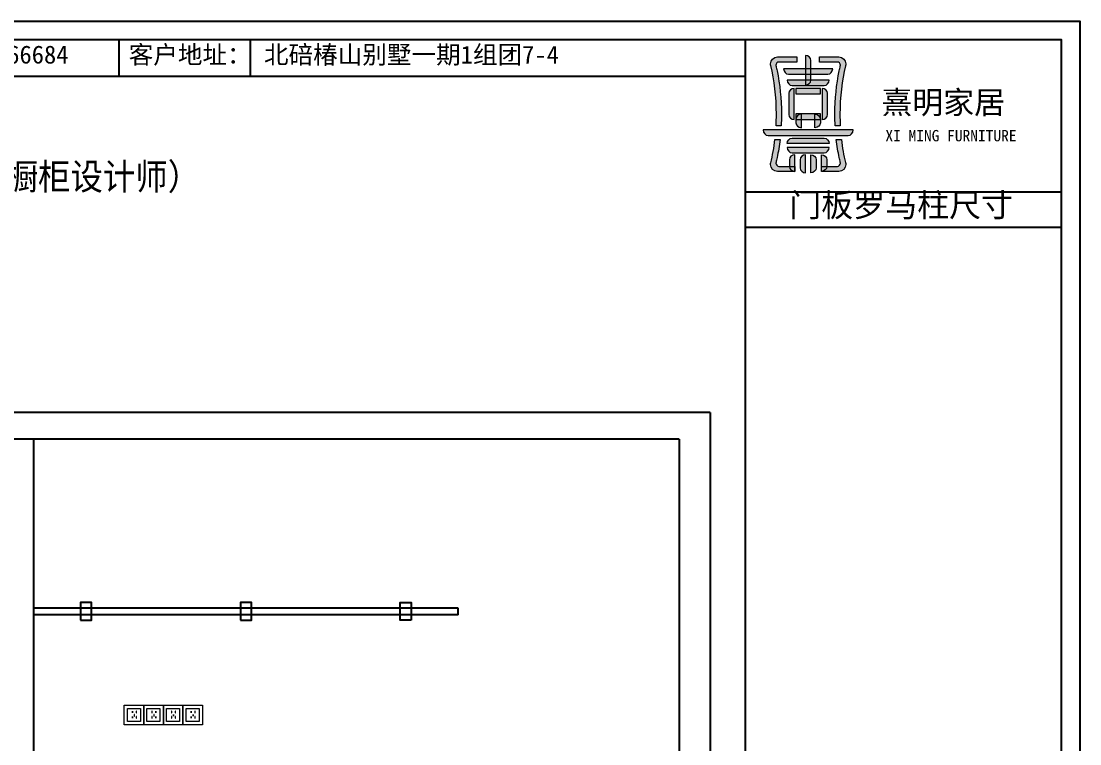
# Model space of a CAD drawing. Header units: millimetres. Extents: x -497855 to 324262, y -590254 to -173602.
# Drawn here: x -474906 to -470094, y -580309 to -577022 of the extents above; entities that cross this region are included whole.
import ezdxf

# ---------------------------------------------------------------- set-up
doc = ezdxf.new("R2010")
doc.units = ezdxf.units.MM
doc.linetypes.add('DASH', pattern=[0.35, 0.25, -0.1])
for name, color, linetype in [('_U+56FE_U+5C42 1', 7, 'Continuous'), ('C', 145, 'Continuous'), ('水电图层', 4, 'Continuous')]:
    doc.layers.add(name, color=color, linetype=linetype)
doc.styles.get("Standard").update_dxf_attribs({"font": 'txt', "bigfont": 'gbcbig.shx'})
doc.styles.add('宋体', font='', dxfattribs={"width": 0.9})
doc.styles.get('宋体').set_extended_font_data('SimSun')

# ---------------------------------------------------------------- blocks, each defined once
blk = doc.blocks.new('block 6')
at = {"layer": '_U+56FE_U+5C42 1'}
h = blk.add_hatch(color=12, dxfattribs=at)
h.dxf.hatch_style = 2
edge = h.paths.add_edge_path()
edge.add_spline(control_points=[(-140.58, 48.536), (-140.58, 48.536), (-140.58, 48.536), (-140.58, 48.536), (-140.58, 48.536), (-140.58, 48.768), (-140.75, 48.957), (-140.958, 48.957), (-140.958, 48.957), (-143.396, 48.957), (-143.396, 48.957), (-143.605, 48.957), (-143.774, 48.768), (-143.774, 48.536), (-143.774, 48.536), (-143.774, 48.536), (-143.774, 48.536), (-143.774, 48.536), (-140.58, 48.536), (-140.58, 48.536), (-140.58, 48.536)], knot_values=[0, 0, 0, 0, 0.0001, 0.0002, 1, 1, 1, 2, 2, 2, 3, 3, 3, 4, 4, 4, 5, 5, 5, 6, 6, 6, 6], degree=3, periodic=0)
h = blk.add_hatch(color=12, dxfattribs=at)
h.dxf.hatch_style = 2
edge = h.paths.add_edge_path()
edge.add_spline(control_points=[(-140.58, 48.246), (-140.58, 48.246), (-140.58, 48.246), (-140.58, 48.246), (-140.58, 48.246), (-140.58, 48.014), (-140.75, 47.825), (-140.958, 47.825), (-140.958, 47.825), (-143.396, 47.825), (-143.396, 47.825), (-143.605, 47.825), (-143.774, 48.014), (-143.774, 48.246), (-143.774, 48.246), (-143.774, 48.246), (-143.774, 48.246), (-143.774, 48.246), (-140.58, 48.246), (-140.58, 48.246), (-140.58, 48.246)], knot_values=[0, 0, 0, 0, 0.0001, 0.0002, 1, 1, 1, 2, 2, 2, 3, 3, 3, 4, 4, 4, 5, 5, 5, 6, 6, 6, 6], degree=3, periodic=0)
at = {"layer": '_U+56FE_U+5C42 1', "lineweight": 0}
for points in [[(-140.58, 48.536), (-140.58, 48.536), (-140.58, 48.536), (-140.58, 48.536), (-140.58, 48.768), (-140.75, 48.957), (-140.958, 48.957), (-140.958, 48.957), (-143.396, 48.957), (-143.396, 48.957), (-143.605, 48.957), (-143.774, 48.768), (-143.774, 48.536), (-143.774, 48.536), (-143.774, 48.536), (-143.774, 48.536), (-143.774, 48.536), (-140.58, 48.536), (-140.58, 48.536)], [(-140.58, 48.246), (-140.58, 48.246), (-140.58, 48.246), (-140.58, 48.246), (-140.58, 48.014), (-140.75, 47.825), (-140.958, 47.825), (-140.958, 47.825), (-143.396, 47.825), (-143.396, 47.825), (-143.605, 47.825), (-143.774, 48.014), (-143.774, 48.246), (-143.774, 48.246), (-143.774, 48.246), (-143.774, 48.246), (-143.774, 48.246), (-140.58, 48.246), (-140.58, 48.246)]]:
    blk.add_open_spline(points, degree=3, knots=[0, 0, 0, 0, 1, 1, 1, 2, 2, 2, 3, 3, 3, 4, 4, 4, 5, 5, 5, 6, 6, 6, 6], dxfattribs=at)
blk = doc.blocks.new('block 7')
at = {"layer": '_U+56FE_U+5C42 1'}
h = blk.add_hatch(color=12, dxfattribs=at)
h.dxf.hatch_style = 2
edge = h.paths.add_edge_path()
edge.add_spline(control_points=[(-143.188, 46.417), (-143.188, 46.417), (-143.188, 46.417), (-143.188, 46.417), (-143.188, 46.417), (-143.421, 46.417), (-143.609, 46.586), (-143.609, 46.795), (-143.609, 46.795), (-143.609, 47.304), (-143.609, 47.304), (-143.609, 47.513), (-143.421, 47.682), (-143.188, 47.682), (-143.188, 47.682), (-143.188, 47.682), (-143.188, 47.682), (-143.188, 47.682), (-143.188, 46.417), (-143.188, 46.417), (-143.188, 46.417)], knot_values=[0, 0, 0, 0, 0.0001, 0.0002, 1, 1, 1, 2, 2, 2, 3, 3, 3, 4, 4, 4, 5, 5, 5, 6, 6, 6, 6], degree=3, periodic=0)
h = blk.add_hatch(color=12, dxfattribs=at)
h.dxf.hatch_style = 2
edge = h.paths.add_edge_path()
edge.add_spline(control_points=[(-142.374, 46.31), (-142.374, 46.31), (-142.374, 46.31), (-142.374, 46.31), (-142.374, 46.31), (-142.606, 46.31), (-142.795, 46.479), (-142.795, 46.688), (-142.795, 46.688), (-142.795, 47.304), (-142.795, 47.304), (-142.795, 47.513), (-142.606, 47.682), (-142.374, 47.682), (-142.374, 47.682), (-142.374, 47.682), (-142.374, 47.682), (-142.374, 47.682), (-142.374, 46.31), (-142.374, 46.31), (-142.374, 46.31)], knot_values=[0, 0, 0, 0, 0.0001, 0.0002, 1, 1, 1, 2, 2, 2, 3, 3, 3, 4, 4, 4, 5, 5, 5, 6, 6, 6, 6], degree=3, periodic=0)
h = blk.add_hatch(color=12, dxfattribs=at)
h.dxf.hatch_style = 2
edge = h.paths.add_edge_path()
edge.add_spline(control_points=[(-141.98, 46.31), (-141.98, 46.31), (-141.98, 46.31), (-141.98, 46.31), (-141.98, 46.31), (-141.748, 46.31), (-141.559, 46.479), (-141.559, 46.688), (-141.559, 46.688), (-141.559, 47.304), (-141.559, 47.304), (-141.559, 47.513), (-141.748, 47.682), (-141.98, 47.682), (-141.98, 47.682), (-141.98, 47.682), (-141.98, 47.682), (-141.98, 47.682), (-141.98, 46.31), (-141.98, 46.31), (-141.98, 46.31)], knot_values=[0, 0, 0, 0, 0.0001, 0.0002, 1, 1, 1, 2, 2, 2, 3, 3, 3, 4, 4, 4, 5, 5, 5, 6, 6, 6, 6], degree=3, periodic=0)
h = blk.add_hatch(color=12, dxfattribs=at)
h.dxf.hatch_style = 2
edge = h.paths.add_edge_path()
edge.add_spline(control_points=[(-141.166, 46.417), (-141.166, 46.417), (-141.166, 46.417), (-141.166, 46.417), (-141.166, 46.417), (-140.934, 46.417), (-140.745, 46.586), (-140.745, 46.795), (-140.745, 46.795), (-140.745, 47.304), (-140.745, 47.304), (-140.745, 47.513), (-140.934, 47.682), (-141.166, 47.682), (-141.166, 47.682), (-141.166, 47.682), (-141.166, 47.682), (-141.166, 47.682), (-141.166, 46.417), (-141.166, 46.417), (-141.166, 46.417)], knot_values=[0, 0, 0, 0, 0.0001, 0.0002, 1, 1, 1, 2, 2, 2, 3, 3, 3, 4, 4, 4, 5, 5, 5, 6, 6, 6, 6], degree=3, periodic=0)
at = {"layer": '_U+56FE_U+5C42 1', "lineweight": 0}
for points in [[(-143.188, 46.417), (-143.188, 46.417), (-143.188, 46.417), (-143.188, 46.417), (-143.421, 46.417), (-143.609, 46.586), (-143.609, 46.795), (-143.609, 46.795), (-143.609, 47.304), (-143.609, 47.304), (-143.609, 47.513), (-143.421, 47.682), (-143.188, 47.682), (-143.188, 47.682), (-143.188, 47.682), (-143.188, 47.682), (-143.188, 47.682), (-143.188, 46.417), (-143.188, 46.417)], [(-142.374, 46.31), (-142.374, 46.31), (-142.374, 46.31), (-142.374, 46.31), (-142.606, 46.31), (-142.795, 46.479), (-142.795, 46.688), (-142.795, 46.688), (-142.795, 47.304), (-142.795, 47.304), (-142.795, 47.513), (-142.606, 47.682), (-142.374, 47.682), (-142.374, 47.682), (-142.374, 47.682), (-142.374, 47.682), (-142.374, 47.682), (-142.374, 46.31), (-142.374, 46.31)], [(-141.98, 46.31), (-141.98, 46.31), (-141.98, 46.31), (-141.98, 46.31), (-141.748, 46.31), (-141.559, 46.479), (-141.559, 46.688), (-141.559, 46.688), (-141.559, 47.304), (-141.559, 47.304), (-141.559, 47.513), (-141.748, 47.682), (-141.98, 47.682), (-141.98, 47.682), (-141.98, 47.682), (-141.98, 47.682), (-141.98, 47.682), (-141.98, 46.31), (-141.98, 46.31)], [(-141.166, 46.417), (-141.166, 46.417), (-141.166, 46.417), (-141.166, 46.417), (-140.934, 46.417), (-140.745, 46.586), (-140.745, 46.795), (-140.745, 46.795), (-140.745, 47.304), (-140.745, 47.304), (-140.745, 47.513), (-140.934, 47.682), (-141.166, 47.682), (-141.166, 47.682), (-141.166, 47.682), (-141.166, 47.682), (-141.166, 47.682), (-141.166, 46.417), (-141.166, 46.417)]]:
    blk.add_open_spline(points, degree=3, knots=[0, 0, 0, 0, 1, 1, 1, 2, 2, 2, 3, 3, 3, 4, 4, 4, 5, 5, 5, 6, 6, 6, 6], dxfattribs=at)
blk = doc.blocks.new('block 8')
at = {"layer": '_U+56FE_U+5C42 1'}
h = blk.add_hatch(color=12, dxfattribs=at)
h.dxf.hatch_style = 2
edge = h.paths.add_edge_path()
edge.add_spline(control_points=[(-143.236, 50.375), (-143.236, 50.375), (-143.236, 50.375), (-143.236, 50.375), (-143.236, 50.375), (-143.469, 50.375), (-143.657, 50.544), (-143.657, 50.753), (-143.657, 50.753), (-143.657, 52.376), (-143.657, 52.376), (-143.657, 52.585), (-143.469, 52.754), (-143.236, 52.754), (-143.236, 52.754), (-143.236, 52.754), (-143.236, 52.754), (-143.236, 52.754), (-143.236, 50.375), (-143.236, 50.375), (-143.236, 50.375)], knot_values=[0, 0, 0, 0, 0.0001, 0.0002, 1, 1, 1, 2, 2, 2, 3, 3, 3, 4, 4, 4, 5, 5, 5, 6, 6, 6, 6], degree=3, periodic=0)
h = blk.add_hatch(color=12, dxfattribs=at)
h.dxf.hatch_style = 2
edge = h.paths.add_edge_path()
edge.add_spline(control_points=[(-141.118, 52.754), (-141.118, 52.754), (-141.118, 52.754), (-141.118, 52.754), (-141.118, 52.754), (-140.885, 52.754), (-140.697, 52.585), (-140.697, 52.376), (-140.697, 52.376), (-140.697, 50.753), (-140.697, 50.753), (-140.697, 50.544), (-140.885, 50.375), (-141.118, 50.375), (-141.118, 50.375), (-141.118, 50.375), (-141.118, 50.375), (-141.118, 50.375), (-141.118, 52.754), (-141.118, 52.754), (-141.118, 52.754)], knot_values=[0, 0, 0, 0, 0.0001, 0.0002, 1, 1, 1, 2, 2, 2, 3, 3, 3, 4, 4, 4, 5, 5, 5, 6, 6, 6, 6], degree=3, periodic=0)
at = {"layer": '_U+56FE_U+5C42 1', "lineweight": 0}
for points in [[(-143.236, 50.375), (-143.236, 50.375), (-143.236, 50.375), (-143.236, 50.375), (-143.469, 50.375), (-143.657, 50.544), (-143.657, 50.753), (-143.657, 50.753), (-143.657, 52.376), (-143.657, 52.376), (-143.657, 52.585), (-143.469, 52.754), (-143.236, 52.754), (-143.236, 52.754), (-143.236, 52.754), (-143.236, 52.754), (-143.236, 52.754), (-143.236, 50.375), (-143.236, 50.375)], [(-141.118, 52.754), (-141.118, 52.754), (-141.118, 52.754), (-141.118, 52.754), (-140.885, 52.754), (-140.697, 52.585), (-140.697, 52.376), (-140.697, 52.376), (-140.697, 50.753), (-140.697, 50.753), (-140.697, 50.544), (-140.885, 50.375), (-141.118, 50.375), (-141.118, 50.375), (-141.118, 50.375), (-141.118, 50.375), (-141.118, 50.375), (-141.118, 52.754), (-141.118, 52.754)]]:
    blk.add_open_spline(points, degree=3, knots=[0, 0, 0, 0, 1, 1, 1, 2, 2, 2, 3, 3, 3, 4, 4, 4, 5, 5, 5, 6, 6, 6, 6], dxfattribs=at)
blk = doc.blocks.new('block 9')
at = {"layer": '_U+56FE_U+5C42 1'}
h = blk.add_hatch(color=12, dxfattribs=at)
h.dxf.hatch_style = 2
h.paths.add_polyline_path([(-141.246, 52.754), (-143.108, 52.754), (-143.108, 52.333), (-141.246, 52.333)])
h = blk.add_hatch(color=12, dxfattribs=at)
h.dxf.hatch_style = 2
h.paths.add_polyline_path([(-141.246, 50.796), (-143.108, 50.796), (-143.108, 50.375), (-141.246, 50.375)])
h = blk.add_hatch(color=12, dxfattribs=at)
h.dxf.hatch_style = 2
edge = h.paths.add_edge_path()
edge.add_spline(control_points=[(-142.687, 49.749), (-142.687, 49.749), (-142.687, 49.749), (-142.687, 49.749), (-142.687, 49.749), (-142.919, 49.749), (-143.108, 49.918), (-143.108, 50.126), (-143.108, 50.126), (-143.108, 50.396), (-143.108, 50.396), (-143.108, 50.605), (-142.919, 50.775), (-142.687, 50.775), (-142.687, 50.775), (-142.687, 50.775), (-142.687, 50.775), (-142.687, 50.775), (-142.687, 49.749), (-142.687, 49.749), (-142.687, 49.749)], knot_values=[0, 0, 0, 0, 0.0001, 0.0002, 1, 1, 1, 2, 2, 2, 3, 3, 3, 4, 4, 4, 5, 5, 5, 6, 6, 6, 6], degree=3, periodic=0)
h = blk.add_hatch(color=12, dxfattribs=at)
h.dxf.hatch_style = 2
edge = h.paths.add_edge_path()
edge.add_spline(control_points=[(-141.667, 49.749), (-141.667, 49.749), (-141.667, 49.749), (-141.667, 49.749), (-141.667, 49.749), (-141.434, 49.749), (-141.246, 49.918), (-141.246, 50.126), (-141.246, 50.126), (-141.246, 50.396), (-141.246, 50.396), (-141.246, 50.605), (-141.434, 50.775), (-141.667, 50.775), (-141.667, 50.775), (-141.667, 50.775), (-141.667, 50.775), (-141.667, 50.775), (-141.667, 49.749), (-141.667, 49.749), (-141.667, 49.749)], knot_values=[0, 0, 0, 0, 0.0001, 0.0002, 1, 1, 1, 2, 2, 2, 3, 3, 3, 4, 4, 4, 5, 5, 5, 6, 6, 6, 6], degree=3, periodic=0)
at = {"layer": '_U+56FE_U+5C42 1', "lineweight": 0}
for points in [[(-141.246, 52.754), (-143.108, 52.754), (-143.108, 52.333), (-141.246, 52.333), (-141.246, 52.754)], [(-141.246, 50.796), (-143.108, 50.796), (-143.108, 50.375), (-141.246, 50.375), (-141.246, 50.796)]]:
    blk.add_lwpolyline(points, dxfattribs=at)
for points in [[(-142.687, 49.749), (-142.687, 49.749), (-142.687, 49.749), (-142.687, 49.749), (-142.919, 49.749), (-143.108, 49.918), (-143.108, 50.126), (-143.108, 50.126), (-143.108, 50.396), (-143.108, 50.396), (-143.108, 50.605), (-142.919, 50.775), (-142.687, 50.775), (-142.687, 50.775), (-142.687, 50.775), (-142.687, 50.775), (-142.687, 50.775), (-142.687, 49.749), (-142.687, 49.749)], [(-141.667, 49.749), (-141.667, 49.749), (-141.667, 49.749), (-141.667, 49.749), (-141.434, 49.749), (-141.246, 49.918), (-141.246, 50.126), (-141.246, 50.126), (-141.246, 50.396), (-141.246, 50.396), (-141.246, 50.605), (-141.434, 50.775), (-141.667, 50.775), (-141.667, 50.775), (-141.667, 50.775), (-141.667, 50.775), (-141.667, 50.775), (-141.667, 49.749), (-141.667, 49.749)]]:
    blk.add_open_spline(points, degree=3, knots=[0, 0, 0, 0, 1, 1, 1, 2, 2, 2, 3, 3, 3, 4, 4, 4, 5, 5, 5, 6, 6, 6, 6], dxfattribs=at)
blk = doc.blocks.new('gg5')
at = {"color": 20, "lineweight": 13}
for points in [[(335080.5, -219540.4), (335169.5, -219540.4), (335169.5, -219451.4), (335080.5, -219451.4)], [(335095.9, -219525.4), (335154.9, -219525.4), (335154.9, -219466.4), (335095.9, -219466.4)], [(335114.2, -219478.7), (335115.2, -219478.7), (335115.2, -219485.2), (335114.2, -219485.2)], [(335131.3, -219478.7), (335132.3, -219478.7), (335132.3, -219485.2), (335131.3, -219485.2)], [(335114.2, -219502.9), (335115.2, -219502.9), (335115.2, -219509.4), (335114.2, -219509.4)], [(335122.6, -219493.9), (335123.6, -219493.9), (335123.6, -219500.3), (335122.6, -219500.3)], [(335131.3, -219502.9), (335132.3, -219502.9), (335132.3, -219509.4), (335131.3, -219509.4)]]:
    blk.add_lwpolyline(points, close=True, dxfattribs=at)

msp = doc.modelspace()

# ---------------------------------------------------------------- hatches: boundary and pattern name
at = {"layer": '_U+56FE_U+5C42 1'}
h = msp.add_hatch(color=12, dxfattribs=at)
h.dxf.hatch_style = 2
edge = h.paths.add_edge_path()
edge.add_spline(control_points=[(-471499.04, -577221.96), (-471499.04, -577221.96), (-471498.95, -577222.38), (-471498.82, -577222.8), (-471498.7, -577223.19), (-471481.89, -577289.6), (-471473.02, -577365.52), (-471473.02, -577444.64), (-471473.02, -577462.62), (-471473.52, -577480.42), (-471474.39, -577497.98), (-471474.39, -577497.98), (-471451.48, -577497.98), (-471451.48, -577497.98), (-471450.59, -577480.38), (-471450.1, -577462.62), (-471450.1, -577444.64), (-471450.1, -577375.13), (-471456.9, -577307.98), (-471469.73, -577247.16), (-471471.25, -577239.96), (-471472.84, -577232.81), (-471474.48, -577225.76), (-471474.48, -577225.76), (-471474.43, -577225.76), (-471474.43, -577225.76), (-471474.68, -577224.66), (-471474.86, -577223.52), (-471474.86, -577222.29), (-471474.86, -577214.07), (-471468.17, -577207.38), (-471459.93, -577207.38), (-471459.93, -577207.38), (-471379.5, -577207.38), (-471379.5, -577207.38), (-471379.5, -577207.38), (-471379.5, -577184.45), (-471379.5, -577184.45), (-471379.5, -577184.45), (-471468.25, -577184.45), (-471468.25, -577184.45), (-471485.59, -577184.45), (-471499.65, -577198.53), (-471499.65, -577215.89), (-471499.65, -577217.97), (-471499.42, -577219.98), (-471499.04, -577221.96)], knot_values=[0, 0, 0, 0, 0.0001, 1, 1, 1, 2, 2, 2, 3, 3, 3, 4, 4, 4, 5, 5, 5, 6, 6, 6, 7, 7, 7, 8, 8, 8, 9, 9, 9, 10, 10, 10, 11, 11, 11, 12, 12, 12, 13, 13, 13, 14, 14, 14, 15, 15, 15, 15], degree=3, periodic=0)
h = msp.add_hatch(color=12, dxfattribs=at)
h.dxf.hatch_style = 2
edge = h.paths.add_edge_path()
edge.add_spline(control_points=[(-471341.08, -577312.07), (-471341.08, -577312.07), (-471341.08, -577312.07), (-471341.08, -577177.67), (-471341.08, -577177.67), (-471341.08, -577177.67), (-471341.08, -577177.67), (-471341.08, -577177.67), (-471327.22, -577177.67), (-471316, -577187.77), (-471316, -577200.22), (-471316, -577200.22), (-471316, -577289.5), (-471316, -577289.5), (-471316, -577301.95), (-471327.22, -577312.07), (-471341.08, -577312.07), (-471341.08, -577312.07), (-471341.08, -577312.07), (-471341.08, -577312.07)], knot_values=[0, 0, 0, 0, 0.0001, 1, 1, 1, 2, 2, 2, 3, 3, 3, 4, 4, 4, 5, 5, 5, 6, 6, 6, 6], degree=3, periodic=0)
h = msp.add_hatch(color=12, dxfattribs=at)
h.dxf.hatch_style = 2
edge = h.paths.add_edge_path()
edge.add_spline(control_points=[(-471197.69, -577207.43), (-471197.69, -577207.43), (-471197.5, -577207.43), (-471197.34, -577207.38), (-471197.14, -577207.38), (-471188.9, -577207.38), (-471182.22, -577214.07), (-471182.22, -577222.29), (-471182.22, -577223.37), (-471182.29, -577224.37), (-471182.52, -577225.38), (-471182.52, -577225.38), (-471182.47, -577225.38), (-471182.47, -577225.38), (-471184.2, -577232.59), (-471185.79, -577239.82), (-471187.35, -577247.16), (-471200.16, -577307.98), (-471206.97, -577375.13), (-471206.97, -577444.64), (-471206.97, -577462.62), (-471206.49, -577480.38), (-471205.6, -577497.98), (-471205.6, -577497.98), (-471182.69, -577497.98), (-471182.69, -577497.98), (-471183.59, -577480.42), (-471184.04, -577462.62), (-471184.04, -577444.64), (-471184.04, -577366.24), (-471175.37, -577290.94), (-471158.85, -577224.93), (-471158.56, -577223.77), (-471158.24, -577222.69), (-471157.93, -577221.55), (-471157.59, -577219.69), (-471157.35, -577217.81), (-471157.35, -577215.89), (-471157.35, -577198.53), (-471171.43, -577184.45), (-471188.78, -577184.45), (-471188.78, -577184.45), (-471277.58, -577184.45), (-471277.58, -577184.45), (-471277.58, -577184.45), (-471277.58, -577207.38), (-471277.58, -577207.38), (-471277.58, -577207.38), (-471197.69, -577207.38), (-471197.69, -577207.38), (-471197.69, -577207.38), (-471197.69, -577207.43), (-471197.69, -577207.43)], knot_values=[0, 0, 0, 0, 0.0001, 1, 1, 1, 2, 2, 2, 3, 3, 3, 4, 4, 4, 5, 5, 5, 6, 6, 6, 7, 7, 7, 8, 8, 8, 9, 9, 9, 10, 10, 10, 11, 11, 11, 12, 12, 12, 13, 13, 13, 14, 14, 14, 15, 15, 15, 16, 16, 16, 17, 17, 17, 17], degree=3, periodic=0)
h = msp.add_hatch(color=12, dxfattribs=at)
h.dxf.hatch_style = 2
edge = h.paths.add_edge_path()
edge.add_spline(control_points=[(-471440.09, -577237.61), (-471440.09, -577237.61), (-471440.09, -577237.61), (-471216.99, -577237.61), (-471216.99, -577237.61), (-471216.99, -577237.61), (-471216.99, -577237.61), (-471216.99, -577237.61), (-471216.99, -577251.47), (-471227.09, -577262.68), (-471239.54, -577262.68), (-471239.54, -577262.68), (-471417.52, -577262.68), (-471417.52, -577262.68), (-471429.99, -577262.68), (-471440.09, -577251.47), (-471440.09, -577237.61), (-471440.09, -577237.61), (-471440.09, -577237.61), (-471440.09, -577237.61)], knot_values=[0, 0, 0, 0, 0.0001, 1, 1, 1, 2, 2, 2, 3, 3, 3, 4, 4, 4, 5, 5, 5, 6, 6, 6, 6], degree=3, periodic=0)
h = msp.add_hatch(color=12, dxfattribs=at)
h.dxf.hatch_style = 2
edge = h.paths.add_edge_path()
edge.add_spline(control_points=[(-471423.72, -577289.41), (-471423.72, -577289.41), (-471423.72, -577289.41), (-471233.36, -577289.41), (-471233.36, -577289.41), (-471233.36, -577289.41), (-471233.36, -577289.41), (-471233.36, -577289.41), (-471233.36, -577303.25), (-471243.48, -577314.49), (-471255.89, -577314.49), (-471255.89, -577314.49), (-471401.18, -577314.49), (-471401.18, -577314.49), (-471413.63, -577314.49), (-471423.72, -577303.25), (-471423.72, -577289.41), (-471423.72, -577289.41), (-471423.72, -577289.41), (-471423.72, -577289.41)], knot_values=[0, 0, 0, 0, 0.0001, 1, 1, 1, 2, 2, 2, 3, 3, 3, 4, 4, 4, 5, 5, 5, 6, 6, 6, 6], degree=3, periodic=0)
h = msp.add_hatch(color=12, dxfattribs=at)
h.dxf.hatch_style = 2
edge = h.paths.add_edge_path()
edge.add_spline(control_points=[(-471532.69, -577516.56), (-471532.69, -577516.56), (-471532.69, -577516.56), (-471124.39, -577516.56), (-471124.39, -577516.56), (-471124.39, -577516.56), (-471124.39, -577516.56), (-471124.39, -577516.56), (-471124.39, -577530.38), (-471134.46, -577541.68), (-471146.91, -577541.68), (-471146.91, -577541.68), (-471510.15, -577541.68), (-471510.15, -577541.68), (-471522.6, -577541.68), (-471532.69, -577530.38), (-471532.69, -577516.56), (-471532.69, -577516.56), (-471532.69, -577516.56), (-471532.69, -577516.56)], knot_values=[0, 0, 0, 0, 0.0001, 1, 1, 1, 2, 2, 2, 3, 3, 3, 4, 4, 4, 5, 5, 5, 6, 6, 6, 6], degree=3, periodic=0)
h = msp.add_hatch(color=12, dxfattribs=at)
h.dxf.hatch_style = 2
edge = h.paths.add_edge_path()
edge.add_spline(control_points=[(-471461.29, -577681.85), (-471461.29, -577681.85), (-471468.9, -577681.18), (-471474.86, -577674.86), (-471474.86, -577667.05), (-471474.86, -577666.15), (-471474.75, -577665.3), (-471474.61, -577664.45), (-471474.61, -577664.45), (-471474.73, -577664.45), (-471474.73, -577664.45), (-471473, -577657.08), (-471471.3, -577649.63), (-471469.75, -577642.1), (-471464.2, -577615.86), (-471459.72, -577588.55), (-471456.55, -577560.24), (-471456.55, -577560.24), (-471479.56, -577560.24), (-471479.56, -577560.24), (-471483.86, -577597.16), (-471490.22, -577632.52), (-471498.57, -577665.55), (-471498.71, -577666.22), (-471498.89, -577666.87), (-471499.06, -577667.56), (-471499.42, -577669.46), (-471499.65, -577671.37), (-471499.65, -577673.38), (-471499.65, -577690.73), (-471485.59, -577704.77), (-471468.25, -577704.77), (-471468.25, -577704.77), (-471388.8, -577704.77), (-471388.8, -577704.77), (-471388.8, -577704.77), (-471388.8, -577681.85), (-471388.8, -577681.85), (-471388.8, -577681.85), (-471461.29, -577681.85), (-471461.29, -577681.85)], knot_values=[0, 0, 0, 0, 0.0001, 1, 1, 1, 2, 2, 2, 3, 3, 3, 4, 4, 4, 5, 5, 5, 6, 6, 6, 7, 7, 7, 8, 8, 8, 9, 9, 9, 10, 10, 10, 11, 11, 11, 12, 12, 12, 13, 13, 13, 13], degree=3, periodic=0)
h = msp.add_hatch(color=12, dxfattribs=at)
h.dxf.hatch_style = 2
edge = h.paths.add_edge_path()
edge.add_spline(control_points=[(-471157.89, -577668.03), (-471157.89, -577668.03), (-471158.24, -577666.8), (-471158.51, -577665.57), (-471158.83, -577664.33), (-471167, -577631.69), (-471173.29, -577596.76), (-471177.52, -577560.24), (-471177.52, -577560.24), (-471200.54, -577560.24), (-471200.54, -577560.24), (-471197.34, -577588.52), (-471192.84, -577615.86), (-471187.35, -577642.1), (-471185.79, -577649.42), (-471184.2, -577656.63), (-471182.51, -577663.76), (-471182.51, -577663.76), (-471182.6, -577663.76), (-471182.6, -577663.76), (-471182.34, -577664.85), (-471182.18, -577665.93), (-471182.18, -577667.05), (-471182.18, -577674.86), (-471188.14, -577681.18), (-471195.77, -577681.85), (-471195.77, -577681.85), (-471268.27, -577681.85), (-471268.27, -577681.85), (-471268.27, -577681.85), (-471268.27, -577704.77), (-471268.27, -577704.77), (-471268.27, -577704.77), (-471188.78, -577704.77), (-471188.78, -577704.77), (-471171.43, -577704.77), (-471157.35, -577690.73), (-471157.35, -577673.38), (-471157.35, -577671.54), (-471157.59, -577669.75), (-471157.89, -577668.03)], knot_values=[0, 0, 0, 0, 0.0001, 1, 1, 1, 2, 2, 2, 3, 3, 3, 4, 4, 4, 5, 5, 5, 6, 6, 6, 7, 7, 7, 8, 8, 8, 9, 9, 9, 10, 10, 10, 11, 11, 11, 12, 12, 12, 13, 13, 13, 13], degree=3, periodic=0)

# ---------------------------------------------------------------- linework, layer by layer
at = {"color": 7}
for p, q in [((-474460.56, -577272.22), (-474460.56, -577105.64)), ((-473862.87, -577272.22), (-473862.87, -577105.64)), ((-471614.46, -577105.64), (-471614.46, -583553.67)), ((-479263.4, -577272.22), (-471614.46, -577272.22)), ((-471614.46, -577798.15), (-470177.76, -577798.15)), ((-471614.46, -577957.78), (-470177.76, -577957.78))]:
    msp.add_line(p, q, dxfattribs=at)
for points in [[(-470093.63, -583637.8), (-479347.53, -583637.8), (-479347.53, -577021.51), (-470093.63, -577021.51)], [(-479347.53, -577021.51), (-470093.63, -577021.51), (-470093.63, -583637.8), (-479347.53, -583637.8)], [(-479263.4, -577105.64), (-470177.76, -577105.64), (-470177.76, -583553.67), (-479263.4, -583553.67)]]:
    msp.add_lwpolyline(points, close=True, dxfattribs=at)
at = {"layer": '_U+56FE_U+5C42 1', "lineweight": 0}
for points, knots in [([(-471468.25, -577184.45), (-471485.59, -577184.45), (-471499.65, -577198.53), (-471499.65, -577215.89), (-471499.65, -577217.97), (-471499.42, -577219.98), (-471499.04, -577221.96), (-471498.95, -577222.38), (-471498.82, -577222.8), (-471498.7, -577223.19), (-471481.89, -577289.6), (-471473.02, -577365.52), (-471473.02, -577444.64), (-471473.02, -577462.62), (-471473.52, -577480.42), (-471474.39, -577497.98), (-471474.39, -577497.98), (-471451.48, -577497.98), (-471451.48, -577497.98), (-471450.59, -577480.38), (-471450.1, -577462.62), (-471450.1, -577444.64), (-471450.1, -577375.13), (-471456.9, -577307.98), (-471469.73, -577247.16), (-471471.25, -577239.96), (-471472.84, -577232.81), (-471474.48, -577225.76), (-471474.48, -577225.76), (-471474.43, -577225.76), (-471474.43, -577225.76), (-471474.68, -577224.66), (-471474.86, -577223.52), (-471474.86, -577222.29), (-471474.86, -577214.07), (-471468.17, -577207.38), (-471459.93, -577207.38), (-471459.93, -577207.38), (-471379.5, -577207.38), (-471379.5, -577207.38), (-471379.5, -577207.38), (-471379.5, -577184.45), (-471379.5, -577184.45), (-471379.5, -577184.45), (-471468.25, -577184.45), (-471468.25, -577184.45)], [0, 0, 0, 0, 1, 1, 1, 2, 2, 2, 3, 3, 3, 4, 4, 4, 5, 5, 5, 6, 6, 6, 7, 7, 7, 8, 8, 8, 9, 9, 9, 10, 10, 10, 11, 11, 11, 12, 12, 12, 13, 13, 13, 14, 14, 14, 15, 15, 15, 15]), ([(-471341.08, -577177.67), (-471341.08, -577177.67), (-471341.08, -577177.67), (-471341.08, -577177.67), (-471327.22, -577177.67), (-471316, -577187.77), (-471316, -577200.22), (-471316, -577200.22), (-471316, -577289.5), (-471316, -577289.5), (-471316, -577301.95), (-471327.22, -577312.07), (-471341.08, -577312.07), (-471341.08, -577312.07), (-471341.08, -577312.07), (-471341.08, -577312.07), (-471341.08, -577312.07), (-471341.08, -577177.67), (-471341.08, -577177.67)], [0, 0, 0, 0, 1, 1, 1, 2, 2, 2, 3, 3, 3, 4, 4, 4, 5, 5, 5, 6, 6, 6, 6]), ([(-471188.78, -577184.45), (-471188.78, -577184.45), (-471188.78, -577184.45), (-471277.58, -577184.45), (-471277.58, -577184.45), (-471277.58, -577184.45), (-471277.58, -577207.38), (-471277.58, -577207.38), (-471277.58, -577207.38), (-471197.69, -577207.38), (-471197.69, -577207.38), (-471197.69, -577207.38), (-471197.69, -577207.43), (-471197.69, -577207.43), (-471197.5, -577207.43), (-471197.34, -577207.38), (-471197.14, -577207.38), (-471188.9, -577207.38), (-471182.22, -577214.07), (-471182.22, -577222.29), (-471182.22, -577223.37), (-471182.29, -577224.37), (-471182.52, -577225.38), (-471182.52, -577225.38), (-471182.47, -577225.38), (-471182.47, -577225.38), (-471184.2, -577232.59), (-471185.79, -577239.82), (-471187.35, -577247.16), (-471200.16, -577307.98), (-471206.97, -577375.13), (-471206.97, -577444.64), (-471206.97, -577462.62), (-471206.49, -577480.38), (-471205.6, -577497.98), (-471205.6, -577497.98), (-471182.69, -577497.98), (-471182.69, -577497.98), (-471183.59, -577480.42), (-471184.04, -577462.62), (-471184.04, -577444.64), (-471184.04, -577366.24), (-471175.37, -577290.94), (-471158.85, -577224.93), (-471158.56, -577223.77), (-471158.24, -577222.69), (-471157.93, -577221.55), (-471157.59, -577219.69), (-471157.35, -577217.81), (-471157.35, -577215.89), (-471157.35, -577198.53), (-471171.43, -577184.45), (-471188.78, -577184.45)], [0, 0, 0, 0, 0, 1, 1, 1, 2, 2, 2, 3, 3, 3, 4, 4, 4, 5, 5, 5, 6, 6, 6, 7, 7, 7, 8, 8, 8, 9, 9, 9, 10, 10, 10, 11, 11, 11, 12, 12, 12, 13, 13, 13, 14, 14, 14, 15, 15, 15, 16, 16, 16, 17, 17, 17, 17]), ([(-471216.99, -577237.61), (-471216.99, -577237.61), (-471216.99, -577237.61), (-471216.99, -577237.61), (-471216.99, -577251.47), (-471227.09, -577262.68), (-471239.54, -577262.68), (-471239.54, -577262.68), (-471417.52, -577262.68), (-471417.52, -577262.68), (-471429.99, -577262.68), (-471440.09, -577251.47), (-471440.09, -577237.61), (-471440.09, -577237.61), (-471440.09, -577237.61), (-471440.09, -577237.61), (-471440.09, -577237.61), (-471216.99, -577237.61), (-471216.99, -577237.61)], [0, 0, 0, 0, 1, 1, 1, 2, 2, 2, 3, 3, 3, 4, 4, 4, 5, 5, 5, 6, 6, 6, 6]), ([(-471233.36, -577289.41), (-471233.36, -577289.41), (-471233.36, -577289.41), (-471233.36, -577289.41), (-471233.36, -577303.25), (-471243.48, -577314.49), (-471255.89, -577314.49), (-471255.89, -577314.49), (-471401.18, -577314.49), (-471401.18, -577314.49), (-471413.63, -577314.49), (-471423.72, -577303.25), (-471423.72, -577289.41), (-471423.72, -577289.41), (-471423.72, -577289.41), (-471423.72, -577289.41), (-471423.72, -577289.41), (-471233.36, -577289.41), (-471233.36, -577289.41)], [0, 0, 0, 0, 1, 1, 1, 2, 2, 2, 3, 3, 3, 4, 4, 4, 5, 5, 5, 6, 6, 6, 6]), ([(-471124.39, -577516.56), (-471124.39, -577516.56), (-471124.39, -577516.56), (-471124.39, -577516.56), (-471124.39, -577530.38), (-471134.46, -577541.68), (-471146.91, -577541.68), (-471146.91, -577541.68), (-471510.15, -577541.68), (-471510.15, -577541.68), (-471522.6, -577541.68), (-471532.69, -577530.38), (-471532.69, -577516.56), (-471532.69, -577516.56), (-471532.69, -577516.56), (-471532.69, -577516.56), (-471532.69, -577516.56), (-471124.39, -577516.56), (-471124.39, -577516.56)], [0, 0, 0, 0, 1, 1, 1, 2, 2, 2, 3, 3, 3, 4, 4, 4, 5, 5, 5, 6, 6, 6, 6]), ([(-471461.29, -577681.85), (-471468.9, -577681.18), (-471474.86, -577674.86), (-471474.86, -577667.05), (-471474.86, -577666.15), (-471474.75, -577665.3), (-471474.61, -577664.45), (-471474.61, -577664.45), (-471474.73, -577664.45), (-471474.73, -577664.45), (-471473, -577657.08), (-471471.3, -577649.63), (-471469.75, -577642.1), (-471464.2, -577615.86), (-471459.72, -577588.55), (-471456.55, -577560.24), (-471456.55, -577560.24), (-471479.56, -577560.24), (-471479.56, -577560.24), (-471483.86, -577597.16), (-471490.22, -577632.52), (-471498.57, -577665.55), (-471498.71, -577666.22), (-471498.89, -577666.87), (-471499.06, -577667.56), (-471499.42, -577669.46), (-471499.65, -577671.37), (-471499.65, -577673.38), (-471499.65, -577690.73), (-471485.59, -577704.77), (-471468.25, -577704.77), (-471468.25, -577704.77), (-471388.8, -577704.77), (-471388.8, -577704.77), (-471388.8, -577704.77), (-471388.8, -577681.85), (-471388.8, -577681.85), (-471388.8, -577681.85), (-471461.29, -577681.85), (-471461.29, -577681.85)], [0, 0, 0, 0, 1, 1, 1, 2, 2, 2, 3, 3, 3, 4, 4, 4, 5, 5, 5, 6, 6, 6, 7, 7, 7, 8, 8, 8, 9, 9, 9, 10, 10, 10, 11, 11, 11, 12, 12, 12, 13, 13, 13, 13]), ([(-471157.89, -577668.03), (-471158.24, -577666.8), (-471158.51, -577665.57), (-471158.83, -577664.33), (-471167, -577631.69), (-471173.29, -577596.76), (-471177.52, -577560.24), (-471177.52, -577560.24), (-471200.54, -577560.24), (-471200.54, -577560.24), (-471197.34, -577588.52), (-471192.84, -577615.86), (-471187.35, -577642.1), (-471185.79, -577649.42), (-471184.2, -577656.63), (-471182.51, -577663.76), (-471182.51, -577663.76), (-471182.6, -577663.76), (-471182.6, -577663.76), (-471182.34, -577664.85), (-471182.18, -577665.93), (-471182.18, -577667.05), (-471182.18, -577674.86), (-471188.14, -577681.18), (-471195.77, -577681.85), (-471195.77, -577681.85), (-471268.27, -577681.85), (-471268.27, -577681.85), (-471268.27, -577681.85), (-471268.27, -577704.77), (-471268.27, -577704.77), (-471268.27, -577704.77), (-471188.78, -577704.77), (-471188.78, -577704.77), (-471171.43, -577704.77), (-471157.35, -577690.73), (-471157.35, -577673.38), (-471157.35, -577671.54), (-471157.59, -577669.75), (-471157.89, -577668.03)], [0, 0, 0, 0, 1, 1, 1, 2, 2, 2, 3, 3, 3, 4, 4, 4, 5, 5, 5, 6, 6, 6, 7, 7, 7, 8, 8, 8, 9, 9, 9, 10, 10, 10, 11, 11, 11, 12, 12, 12, 13, 13, 13, 13])]:
    msp.add_open_spline(points, degree=3, knots=knots, dxfattribs=at)
at = {"layer": '水电图层', "color": 2}
for p, q in [((-471774.4, -578802.16), (-476414.4, -578802.16)), ((-471774.4, -578802.16), (-471774.4, -581322.16)), ((-471914.4, -578922.16), (-476274.4, -578922.16)), ((-474849.4, -578922.16), (-474849.4, -581322.16)), ((-471914.4, -578922.16), (-471914.4, -581322.16))]:
    msp.add_line(p, q, dxfattribs=at)
at = {"layer": '水电图层', "color": 255}
for p, q in [((-472919.4, -579692.16), (-474849.4, -579692.16)), ((-472919.4, -579722.16), (-474849.4, -579722.16)), ((-472919.4, -579722.16), (-472919.4, -579692.16))]:
    msp.add_line(p, q, dxfattribs=at)
for points in [[(-474636.36, -579746.42), (-474586.36, -579746.42), (-474586.36, -579666.42), (-474636.36, -579666.42)], [(-473909.4, -579746.42), (-473859.4, -579746.42), (-473859.4, -579666.42), (-473909.4, -579666.42)], [(-473132.44, -579746.42), (-473182.44, -579746.42), (-473182.44, -579666.42), (-473132.44, -579666.42)]]:
    msp.add_lwpolyline(points, close=True, dxfattribs=at)

# ---------------------------------------------------------------- block references
at = {"layer": '_U+56FE_U+5C42 1', "xscale": 59.60413078527199, "yscale": 59.60413078538841, "zscale": 59.604130785316}
for name in ['block 8', 'block 9', 'block 6', 'block 7']:
    msp.add_blockref(name, (-462854.2, -580471.41), dxfattribs=at)
at = {"layer": '水电图层', "color": 0, "linetype": 'DASH', "xscale": -1}
for p in [(-139268.19, -360681.73), (-139179.19, -360681.73), (-139090.19, -360681.73), (-139001.19, -360681.73)]:
    msp.add_blockref('gg5', p, dxfattribs=at)

# ---------------------------------------------------------------- texts
at = {"color": 7, "attachment_point": 1}
for s, insert, char_height in [('{\\fKaiTi|b0|i0|c134|p49;客户电话\\fSimHei|b0|i0|c134|p2;：13908366684}', (-475863.02, -577132.39), 81.9625), ('{\\fKaiTi|b0|i0|c134|p49;客户地址： 北碚椿山别墅一期1组团7-4}', (-474417.19, -577132.92), 81.9625), ('{\\fKaiTi|b0|i0|c134|p49;门板罗马柱尺寸}', (-471414.54, -577804.57), 106.5512)]:
    msp.add_mtext(s, dxfattribs=dict(at, insert=insert, char_height=char_height))
at = {"layer": 'C', "color": 0, "linetype": 'ByBlock', "attachment_point": 1, "line_spacing_factor": 1.113371}
for s, insert, char_height, width in [('{\\fSimHei|b0|i0|c134|p49;       熹明家居}', (-471486.91, -577339.33), 103.1075, 1347.0265), ('{\\fSimHei|b0|i0|c134|p49;XI MING FURNITURE}', (-470977.5, -577516.47), 51.5538, 673.5133)]:
    msp.add_mtext(s, dxfattribs=dict(at, insert=insert, char_height=char_height, width=width))
at = {"layer": '水电图层', "color": 255, "insert": (-479101.17, -577468.33), "char_height": 120, "width": 5821.9593, "attachment_point": 1, "style": '宋体'}
msp.add_mtext('{\\C84;此布局图是按预计铺贴墙砖后的设计方案\\P施工方布水电图时注意扣除贴砖厚度（变化太大情况下及时联系橱柜设计师）}', dxfattribs=at)

doc.saveas('drawing.dxf')
